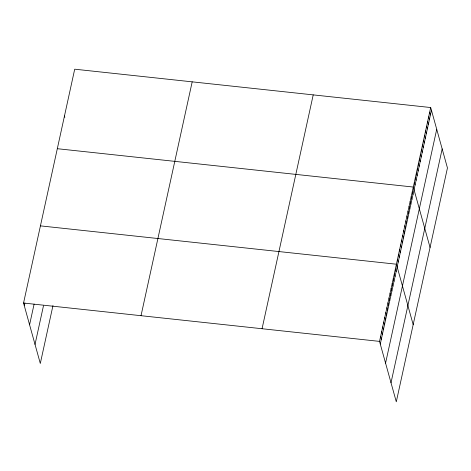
<?xml version="1.0" encoding="UTF-8"?>
<svg xmlns="http://www.w3.org/2000/svg" width="471" height="471" viewBox="0 0 471 471"><rect width="100%" height="100%" fill="white"/><g stroke="black" fill="none" stroke-linecap="round" stroke-linejoin="round"><path stroke-width="0.71" d="M52.97 305.585L40.306 363.465L23.55 303.041L74.706 69.19L430.694 107.535L447.45 167.959L396.294 401.81L379.532 341.387L430.694 107.535M24.298 305.732L24.898 302.977M29.579 324.784L34.1 304.113M35.025 344.413L43.467 305.826M141.023 315.694L192.186 81.842M262.059 328.734L313.215 94.883M380.28 344.077L431.442 110.226M385.566 363.129L436.723 129.278M391.007 382.758L442.169 148.907M57.315 148.701L413.297 187.046L430.058 247.469M40.429 225.868L396.417 264.213L413.173 324.643M23.55 303.041L379.532 341.387M429.67 112.21L430.417 114.906M428.645 116.89L429.393 119.581M427.621 121.565L428.369 124.256M426.602 126.24L427.344 128.936M425.578 130.92L426.326 133.611M424.554 135.595L425.301 138.291M423.529 140.276L424.277 142.966M422.505 144.95L423.252 147.641M421.486 149.625L422.228 152.321M420.462 154.305L421.209 156.996M419.437 158.98L420.185 161.677M418.413 163.661L419.161 166.351M417.388 168.335L418.136 171.026M416.37 173.01L417.118 175.707M415.345 177.691L416.093 180.381M414.321 182.365L415.069 185.062M412.243 191.868L412.99 194.558M411.189 196.69L411.937 199.38M410.135 201.511L410.883 204.208M409.075 206.339L409.823 209.03M408.021 211.161L408.769 213.852M406.968 215.983L407.715 218.674M405.914 220.805L406.661 223.501M404.86 225.627L405.602 228.323M403.8 230.454L404.548 233.145M402.746 235.276L403.494 237.967M401.692 240.098L402.44 242.789M400.638 244.92L401.386 247.616M399.579 249.748L400.326 252.438M398.525 254.57L399.273 257.26M397.471 259.391L398.219 262.082M395.363 269.035L396.105 271.732M394.304 273.863L395.051 276.554M393.25 278.685L393.997 281.375M392.196 283.507L392.944 286.197M391.142 288.329L391.89 291.025M390.088 293.156L390.83 295.847M389.028 297.978L389.776 300.669M387.974 302.8L388.722 305.491M386.921 307.622L387.668 310.318M385.867 312.444L386.609 315.14M384.807 317.271L385.555 319.962M383.753 322.093L384.501 324.784M382.699 326.915L383.447 329.606M381.645 331.737L382.393 334.434M380.592 336.565L381.333 339.255M64.48 115.96L64.851 117.308"/></g></svg>
